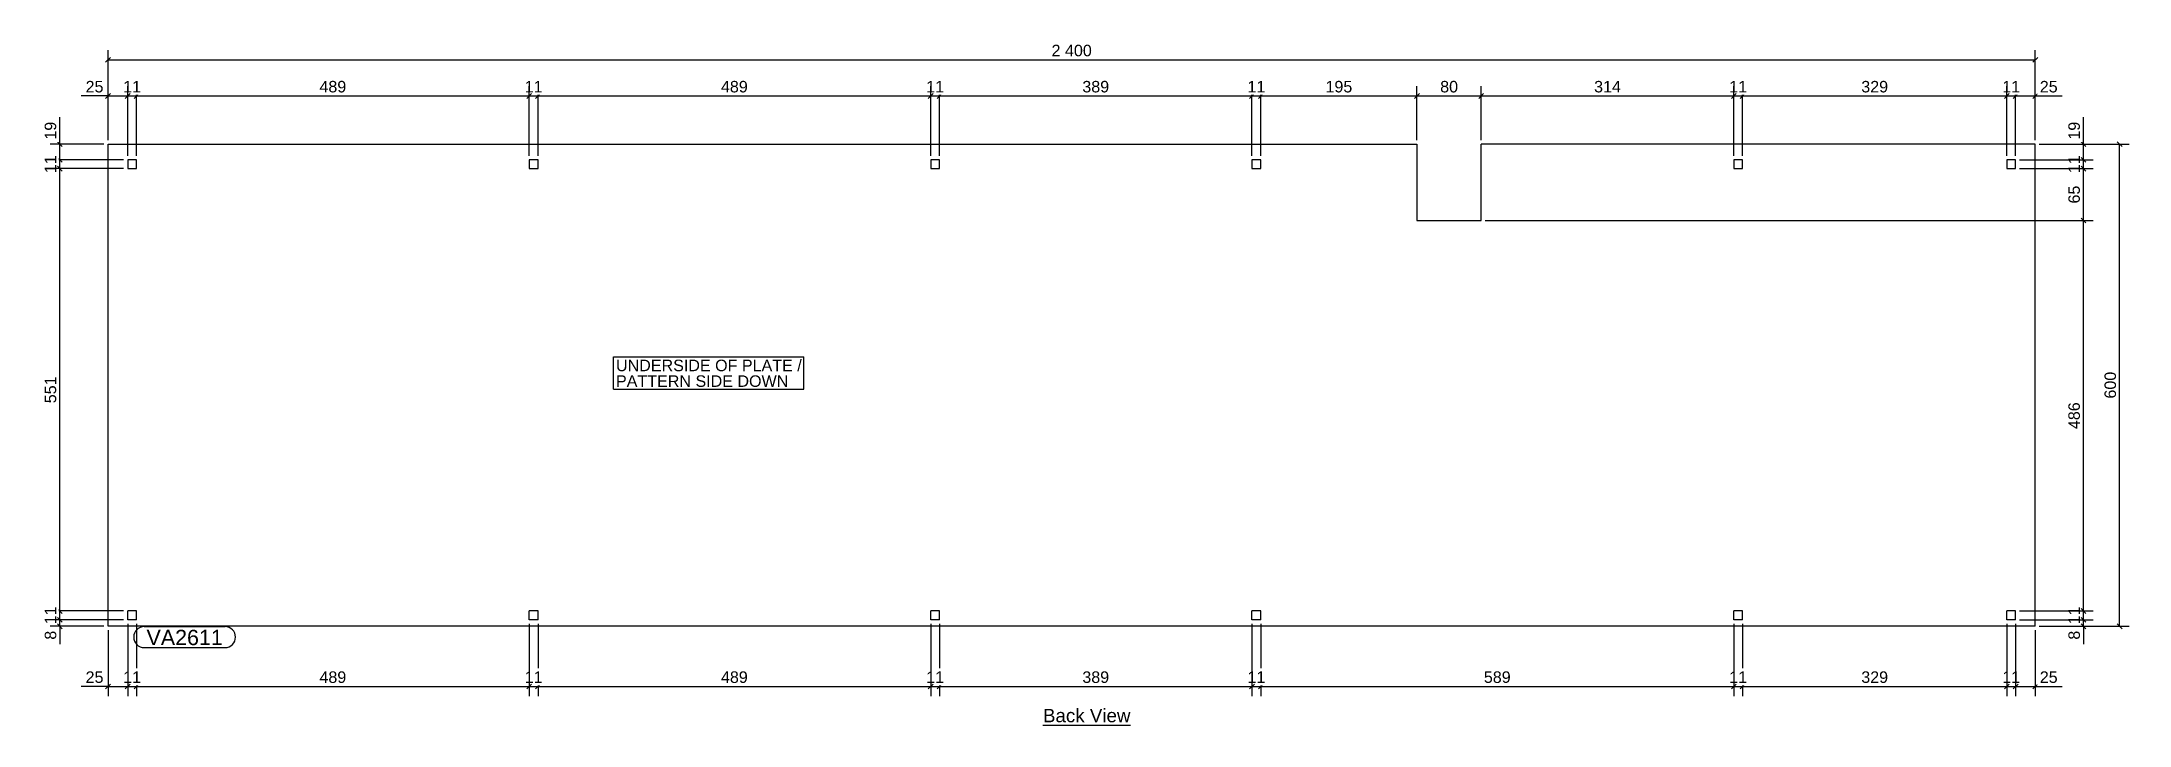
# Model space of a CAD drawing. Header units: millimetres. Extents: x 12 to 2612, y 22 to 873.
import ezdxf

# ---------------------------------------------------------------- set-up
doc = ezdxf.new("R2010")
doc.units = ezdxf.units.MM
doc.styles.add('Arial', font='ARIAL.TTF', dxfattribs={"height": 0.2})

# ---------------------------------------------------------------- blocks, each defined once
blk = doc.blocks.new('Unknown-35597312-11 - 7434')
at = {"color": 6, "linetype": 'Continuous'}
blk.add_line((1258.8, 22.5), (1367.7, 22.5), dxfattribs=at)
at = {"color": 0, "linetype": 'Continuous'}
blk.add_wipeout([(1367.7, 26.2), (1367.7, 43.8), (1258.8, 43.8), (1258.8, 26.2)], dxfattribs=at)
at = {"color": 6, "linetype": 'Continuous', "style": 'Arial'}
blk.add_text('Back View', height=16.71, dxfattribs=at).set_placement((1258.8, 26.2))
blk = doc.blocks.new('Part-35597312-7469 - 7434')
at = {"color": 30, "linetype": 'Continuous'}
for p, q in [((94.5, 145.8), (94.5, 745.8)), ((94.5, 745.8), (1724.5, 745.8)), ((1724.5, 745.8), (1724.5, 650.8)), ((2494.5, 745.8), (1804.5, 745.8)), ((1804.5, 650.8), (1804.5, 745.8)), ((2494.5, 145.8), (2494.5, 745.8)), ((130, 726.3), (119, 726.3)), ((119, 726.3), (119, 715.3)), ((119, 715.3), (130, 715.3)), ((130, 715.3), (130, 726.3)), ((630, 726.3), (619, 726.3)), ((619, 726.3), (619, 715.3)), ((619, 715.3), (630, 715.3)), ((630, 715.3), (630, 726.3)), ((1130, 726.3), (1119, 726.3)), ((1119, 726.3), (1119, 715.3)), ((1119, 715.3), (1130, 715.3)), ((1130, 715.3), (1130, 726.3)), ((1530, 726.3), (1519, 726.3)), ((1519, 726.3), (1519, 715.3)), ((1519, 715.3), (1530, 715.3)), ((1530, 715.3), (1530, 726.3)), ((2130, 726.3), (2119, 726.3)), ((2119, 726.3), (2119, 715.3)), ((2119, 715.3), (2130, 715.3)), ((2130, 715.3), (2130, 726.3)), ((2470, 726.3), (2459, 726.3)), ((2459, 726.3), (2459, 715.3)), ((2459, 715.3), (2470, 715.3)), ((2470, 715.3), (2470, 726.3)), ((1724.5, 650.8), (1804.5, 650.8)), ((119, 153.8), (119, 164.8)), ((130, 164.8), (119, 164.8)), ((130, 153.8), (130, 164.8)), ((619, 153.8), (619, 164.8)), ((630, 164.8), (619, 164.8)), ((630, 153.8), (630, 164.8)), ((1119, 153.8), (1119, 164.8)), ((1130, 164.8), (1119, 164.8)), ((1130, 153.8), (1130, 164.8)), ((1519, 153.8), (1519, 164.8)), ((1530, 164.8), (1519, 164.8)), ((1530, 153.8), (1530, 164.8)), ((2119, 153.8), (2119, 164.8)), ((2130, 164.8), (2119, 164.8)), ((2130, 153.8), (2130, 164.8)), ((2459, 153.8), (2459, 164.8)), ((2470, 164.8), (2459, 164.8)), ((2470, 153.8), (2470, 164.8)), ((2494.5, 145.8), (94.5, 145.8)), ((130, 153.8), (119, 153.8)), ((630, 153.8), (619, 153.8)), ((1130, 153.8), (1119, 153.8)), ((1530, 153.8), (1519, 153.8)), ((2130, 153.8), (2119, 153.8)), ((2470, 153.8), (2459, 153.8))]:
    blk.add_line(p, q, dxfattribs=at)
blk = doc.blocks.new('StraightDimension-35597312-7624 - 7434')
at = {"color": 7, "linetype": 'Continuous'}
for p, q in [((2459, 148.8), (2459, 58.8)), ((2470, 148.8), (2470, 58.8)), ((2456, 67.7), (2462, 73.8)), ((2459, 70.8), (2470, 70.8)), ((2473, 73.8), (2467, 67.7))]:
    blk.add_line(p, q, dxfattribs=at)
at = {"color": 0}
blk.add_wipeout([(2478.6, 72.3), (2478.6, 93.2), (2450.4, 93.2), (2450.4, 72.3)], dxfattribs=at)
at = {"color": 96, "style": 'Arial'}
blk.add_text('11', height=14.33, dxfattribs=at).set_placement((2453.4, 75.2))
blk = doc.blocks.new('StraightDimension-35597312-7473 - 7434')
at = {"color": 7, "linetype": 'Continuous'}
for p, q in [((2467, 802.7), (2473, 808.8)), ((2470, 731.3), (2470, 817.8)), ((2497.5, 808.8), (2491.5, 802.7)), ((2494.5, 750.8), (2494.5, 817.8)), ((2470, 805.8), (2494.5, 805.8))]:
    blk.add_line(p, q, dxfattribs=at)
at = {"color": 0}
blk.add_wipeout([(2525.4, 807.2), (2525.4, 828.3), (2497.1, 828.3), (2497.1, 807.2)], dxfattribs=at)
at = {"color": 7, "linetype": 'Continuous'}
blk.add_line((2494.5, 805.8), (2528, 805.8), dxfattribs=at)
blk.add_line((2494.5, 805.8), (2528, 805.8), dxfattribs=at)
at = {"color": 96, "style": 'Arial'}
blk.add_text('25', height=14.33, dxfattribs=at).set_placement((2500.1, 810.2))
blk = doc.blocks.new('StraightDimension-35597312-7481 - 7434')
at = {"color": 7, "linetype": 'Continuous'}
for p, q in [((1133, 808.8), (1127, 802.7)), ((1130, 731.3), (1130, 817.8)), ((1516, 802.7), (1522, 808.8)), ((1519, 731.3), (1519, 817.8)), ((1130, 805.8), (1519, 805.8))]:
    blk.add_line(p, q, dxfattribs=at)
at = {"color": 0}
blk.add_wipeout([(1344.2, 807.2), (1344.2, 828.2), (1304.8, 828.2), (1304.8, 807.2)], dxfattribs=at)
at = {"color": 96, "style": 'Arial'}
blk.add_text('389', height=14.33, dxfattribs=at).set_placement((1307.8, 810.2))
blk = doc.blocks.new('StraightDimension-35597312-7474 - 7434')
at = {"color": 7, "linetype": 'Continuous'}
for p, q in [((2456, 802.7), (2462, 808.8)), ((2459, 731.3), (2459, 817.8)), ((2473, 808.8), (2467, 802.7)), ((2470, 731.3), (2470, 817.8)), ((2459, 805.8), (2470, 805.8))]:
    blk.add_line(p, q, dxfattribs=at)
at = {"color": 0}
blk.add_wipeout([(2478.6, 807.2), (2478.6, 828.3), (2450.4, 828.3), (2450.4, 807.2)], dxfattribs=at)
at = {"color": 96, "style": 'Arial'}
blk.add_text('11', height=14.33, dxfattribs=at).set_placement((2453.4, 810.2))
blk = doc.blocks.new('StraightDimension-35597312-7475 - 7434')
at = {"color": 7, "linetype": 'Continuous'}
for p, q in [((2133, 808.8), (2127, 802.7)), ((2130, 731.3), (2130, 817.8)), ((2456, 802.7), (2462, 808.8)), ((2459, 731.3), (2459, 817.8)), ((2130, 805.8), (2459, 805.8))]:
    blk.add_line(p, q, dxfattribs=at)
at = {"color": 0}
blk.add_wipeout([(2314.2, 807.2), (2314.2, 828.2), (2274.8, 828.2), (2274.8, 807.2)], dxfattribs=at)
at = {"color": 96, "style": 'Arial'}
blk.add_text('329', height=14.33, dxfattribs=at).set_placement((2277.8, 810.2))
blk = doc.blocks.new('StraightDimension-35597312-7685 - 7434')
at = {"color": 7, "linetype": 'Continuous'}
for p, q in [((2475, 164.7), (2566.5, 164.7)), ((2551.5, 167.8), (2557.5, 161.7)), ((2557.5, 150.7), (2551.5, 156.8)), ((2554.5, 153.8), (2554.5, 164.7)), ((2475, 153.8), (2566.5, 153.8))]:
    blk.add_line(p, q, dxfattribs=at)
at = {"color": 0}
blk.add_wipeout([(2553, 173.4), (2532, 173.4), (2532, 145.1), (2553, 145.1)], dxfattribs=at)
at = {"color": 96, "style": 'Arial'}
blk.add_text('11', height=14.33, rotation=90.0002, dxfattribs=at).set_placement((2550, 148.1))
blk = doc.blocks.new('StraightDimension-35597312-7476 - 7434')
at = {"color": 7, "linetype": 'Continuous'}
for p, q in [((2116, 802.7), (2122, 808.8)), ((2119, 731.3), (2119, 817.8)), ((2133, 808.8), (2127, 802.7)), ((2130, 731.3), (2130, 817.8)), ((2119, 805.8), (2130, 805.8))]:
    blk.add_line(p, q, dxfattribs=at)
at = {"color": 0}
blk.add_wipeout([(2138.6, 807.2), (2138.6, 828.3), (2110.4, 828.3), (2110.4, 807.2)], dxfattribs=at)
at = {"color": 96, "style": 'Arial'}
blk.add_text('11', height=14.33, dxfattribs=at).set_placement((2113.4, 810.2))
blk = doc.blocks.new('StraightDimension-35597312-7477 - 7434')
at = {"color": 7, "linetype": 'Continuous'}
for p, q in [((1807.5, 808.8), (1801.5, 802.7)), ((1804.5, 750.8), (1804.5, 817.8)), ((2116, 802.7), (2122, 808.8)), ((2119, 731.3), (2119, 817.8)), ((1804.5, 805.8), (2119, 805.8))]:
    blk.add_line(p, q, dxfattribs=at)
at = {"color": 0}
blk.add_wipeout([(1981.4, 807.2), (1981.4, 828.3), (1942.1, 828.3), (1942.1, 807.2)], dxfattribs=at)
at = {"color": 96, "style": 'Arial'}
blk.add_text('314', height=14.33, dxfattribs=at).set_placement((1945.1, 810.2))
blk = doc.blocks.new('StraightDimension-35597312-7723 - 7434')
at = {"color": 7, "linetype": 'Continuous'}
for p, q in [((89.5, 745.8), (22.5, 745.8)), ((31.5, 748.8), (37.5, 742.7)), ((37.5, 723.3), (31.5, 729.3)), ((34.5, 726.3), (34.5, 745.8)), ((114, 726.3), (22.5, 726.3))]:
    blk.add_line(p, q, dxfattribs=at)
at = {"color": 0}
blk.add_wipeout([(33, 776.6), (12, 776.6), (12, 748.4), (33, 748.4)], dxfattribs=at)
at = {"color": 7, "linetype": 'Continuous'}
blk.add_line((34.5, 745.8), (34.5, 779.2), dxfattribs=at)
blk.add_line((34.5, 745.8), (34.5, 779.2), dxfattribs=at)
at = {"color": 96, "style": 'Arial'}
blk.add_text('19', height=14.33, rotation=90.0002, dxfattribs=at).set_placement((30, 751.4))
blk = doc.blocks.new('StraightDimension-35597312-7478 - 7434')
at = {"color": 7, "linetype": 'Continuous'}
for p, q in [((1727.5, 808.8), (1721.5, 802.7)), ((1724.5, 750.8), (1724.5, 817.8)), ((1801.5, 802.7), (1807.5, 808.8)), ((1804.5, 750.8), (1804.5, 817.8)), ((1724.5, 805.8), (1804.5, 805.8))]:
    blk.add_line(p, q, dxfattribs=at)
at = {"color": 0}
blk.add_wipeout([(1778.6, 807.2), (1778.6, 828.3), (1750.4, 828.3), (1750.4, 807.2)], dxfattribs=at)
at = {"color": 96, "style": 'Arial'}
blk.add_text('80', height=14.33, dxfattribs=at).set_placement((1753.4, 810.2))
blk = doc.blocks.new('StraightDimension-35597312-7479 - 7434')
at = {"color": 7, "linetype": 'Continuous'}
for p, q in [((1533, 808.8), (1527, 802.7)), ((1530, 731.3), (1530, 817.8)), ((1721.5, 802.7), (1727.5, 808.8)), ((1724.5, 750.8), (1724.5, 817.8)), ((1530, 805.8), (1724.5, 805.8))]:
    blk.add_line(p, q, dxfattribs=at)
at = {"color": 0}
blk.add_wipeout([(1646.9, 807.2), (1646.9, 828.3), (1607.6, 828.3), (1607.6, 807.2)], dxfattribs=at)
at = {"color": 96, "style": 'Arial'}
blk.add_text('195', height=14.33, dxfattribs=at).set_placement((1610.6, 810.2))
blk = doc.blocks.new('StraightDimension-35597312-7480 - 7434')
at = {"color": 7, "linetype": 'Continuous'}
for p, q in [((1516, 802.7), (1522, 808.8)), ((1519, 731.3), (1519, 817.8)), ((1533, 808.8), (1527, 802.7)), ((1530, 731.3), (1530, 817.8)), ((1519, 805.8), (1530, 805.8))]:
    blk.add_line(p, q, dxfattribs=at)
at = {"color": 0}
blk.add_wipeout([(1538.6, 807.2), (1538.6, 828.3), (1510.4, 828.3), (1510.4, 807.2)], dxfattribs=at)
at = {"color": 96, "style": 'Arial'}
blk.add_text('11', height=14.33, dxfattribs=at).set_placement((1513.4, 810.2))
blk = doc.blocks.new('StraightDimension-35597312-7482 - 7434')
at = {"color": 7, "linetype": 'Continuous'}
for p, q in [((1116, 802.7), (1122, 808.8)), ((1119, 731.3), (1119, 817.8)), ((1133, 808.8), (1127, 802.7)), ((1130, 731.3), (1130, 817.8)), ((1119, 805.8), (1130, 805.8))]:
    blk.add_line(p, q, dxfattribs=at)
at = {"color": 0}
blk.add_wipeout([(1138.6, 807.2), (1138.6, 828.3), (1110.4, 828.3), (1110.4, 807.2)], dxfattribs=at)
at = {"color": 96, "style": 'Arial'}
blk.add_text('11', height=14.33, dxfattribs=at).set_placement((1113.4, 810.2))
blk = doc.blocks.new('StraightDimension-35597312-7686 - 7434')
at = {"color": 7, "linetype": 'Continuous'}
for p, q in [((2551.5, 156.8), (2557.5, 150.7)), ((2475, 153.8), (2566.5, 153.8)), ((2499.5, 145.8), (2566.5, 145.8)), ((2557.5, 142.7), (2551.5, 148.8)), ((2554.5, 145.8), (2554.5, 153.8))]:
    blk.add_line(p, q, dxfattribs=at)
at = {"color": 0}
blk.add_wipeout([(2553, 143.1), (2532, 143.1), (2532, 126), (2553, 126)], dxfattribs=at)
at = {"color": 7, "linetype": 'Continuous'}
blk.add_line((2554.5, 145.8), (2554.5, 123.4), dxfattribs=at)
blk.add_line((2554.5, 145.8), (2554.5, 123.4), dxfattribs=at)
at = {"color": 96, "style": 'Arial'}
blk.add_text('8', height=14.3, rotation=90.0002, dxfattribs=at).set_placement((2550, 129))
blk = doc.blocks.new('StraightDimension-35597312-7483 - 7434')
at = {"color": 7, "linetype": 'Continuous'}
for p, q in [((633, 808.8), (627, 802.7)), ((630, 731.3), (630, 817.8)), ((1116, 802.7), (1122, 808.8)), ((1119, 731.3), (1119, 817.8)), ((630, 805.8), (1119, 805.8))]:
    blk.add_line(p, q, dxfattribs=at)
at = {"color": 0}
blk.add_wipeout([(894.2, 807.2), (894.2, 828.2), (854.8, 828.2), (854.8, 807.2)], dxfattribs=at)
at = {"color": 96, "style": 'Arial'}
blk.add_text('489', height=14.33, dxfattribs=at).set_placement((857.8, 810.2))
blk = doc.blocks.new('StraightDimension-35597312-7676 - 7434')
at = {"color": 7, "linetype": 'Continuous'}
for p, q in [((94.5, 750.8), (94.5, 862.8)), ((2494.5, 750.8), (2494.5, 862.8)), ((97.5, 853.8), (91.5, 847.7)), ((94.5, 850.8), (2494.5, 850.8)), ((2491.5, 847.7), (2497.5, 853.8))]:
    blk.add_line(p, q, dxfattribs=at)
at = {"color": 0}
blk.add_wipeout([(1322.5, 852.2), (1322.5, 873.3), (1266.5, 873.3), (1266.5, 852.2)], dxfattribs=at)
at = {"color": 96, "style": 'Arial'}
blk.add_text('2 400', height=14.33, dxfattribs=at).set_placement((1269.5, 855.2))
blk = doc.blocks.new('StraightDimension-35597312-7484 - 7434')
at = {"color": 7, "linetype": 'Continuous'}
for p, q in [((616, 802.7), (622, 808.8)), ((619, 731.3), (619, 817.8)), ((633, 808.8), (627, 802.7)), ((630, 731.3), (630, 817.8)), ((619, 805.8), (630, 805.8))]:
    blk.add_line(p, q, dxfattribs=at)
at = {"color": 0}
blk.add_wipeout([(638.6, 807.2), (638.6, 828.3), (610.4, 828.3), (610.4, 807.2)], dxfattribs=at)
at = {"color": 96, "style": 'Arial'}
blk.add_text('11', height=14.33, dxfattribs=at).set_placement((613.4, 810.2))
blk = doc.blocks.new('StraightDimension-35597312-7724 - 7434')
at = {"color": 7, "linetype": 'Continuous'}
for p, q in [((31.5, 729.3), (37.5, 723.3)), ((114, 726.3), (22.5, 726.3)), ((114, 715.3), (22.5, 715.3)), ((37.5, 712.3), (31.5, 718.3)), ((34.5, 715.3), (34.5, 726.3))]:
    blk.add_line(p, q, dxfattribs=at)
at = {"color": 0}
blk.add_wipeout([(33, 734.9), (12, 734.9), (12, 706.6), (33, 706.6)], dxfattribs=at)
at = {"color": 96, "style": 'Arial'}
blk.add_text('11', height=14.33, rotation=90.0002, dxfattribs=at).set_placement((30, 709.6))
blk = doc.blocks.new('StraightDimension-35597312-7485 - 7434')
at = {"color": 7, "linetype": 'Continuous'}
for p, q in [((133, 808.8), (127, 802.7)), ((130, 731.3), (130, 817.8)), ((616, 802.7), (622, 808.8)), ((619, 731.3), (619, 817.8)), ((130, 805.8), (619, 805.8))]:
    blk.add_line(p, q, dxfattribs=at)
at = {"color": 0}
blk.add_wipeout([(394.2, 807.2), (394.2, 828.2), (354.8, 828.2), (354.8, 807.2)], dxfattribs=at)
at = {"color": 96, "style": 'Arial'}
blk.add_text('489', height=14.33, dxfattribs=at).set_placement((357.8, 810.2))
blk = doc.blocks.new('StraightDimension-35597312-7486 - 7434')
at = {"color": 7, "linetype": 'Continuous'}
for p, q in [((116, 802.7), (122, 808.8)), ((119, 731.3), (119, 817.8)), ((133, 808.8), (127, 802.7)), ((130, 731.3), (130, 817.8)), ((119, 805.8), (130, 805.8))]:
    blk.add_line(p, q, dxfattribs=at)
at = {"color": 0}
blk.add_wipeout([(138.6, 807.2), (138.6, 828.3), (110.4, 828.3), (110.4, 807.2)], dxfattribs=at)
at = {"color": 96, "style": 'Arial'}
blk.add_text('11', height=14.33, dxfattribs=at).set_placement((113.4, 810.2))
blk = doc.blocks.new('StraightDimension-35597312-7487 - 7434')
at = {"color": 7, "linetype": 'Continuous'}
for p, q in [((91.5, 802.7), (97.5, 808.8)), ((94.5, 750.8), (94.5, 817.8)), ((122, 808.8), (116, 802.7)), ((119, 731.3), (119, 817.8)), ((94.5, 805.8), (119, 805.8))]:
    blk.add_line(p, q, dxfattribs=at)
at = {"color": 0}
blk.add_wipeout([(91.9, 807.2), (91.9, 828.2), (63.6, 828.2), (63.6, 807.2)], dxfattribs=at)
at = {"color": 7, "linetype": 'Continuous'}
blk.add_line((94.5, 805.8), (61, 805.8), dxfattribs=at)
blk.add_line((94.5, 805.8), (61, 805.8), dxfattribs=at)
at = {"color": 96, "style": 'Arial'}
blk.add_text('25', height=14.33, dxfattribs=at).set_placement((66.6, 810.2))
blk = doc.blocks.new('StraightDimension-35597312-7682 - 7434')
at = {"color": 7, "linetype": 'Continuous'}
for p, q in [((2551.5, 729.3), (2557.5, 723.3)), ((2475, 726.3), (2566.5, 726.3)), ((2475, 715.3), (2566.5, 715.3)), ((2557.5, 712.3), (2551.5, 718.3)), ((2554.5, 715.3), (2554.5, 726.3))]:
    blk.add_line(p, q, dxfattribs=at)
at = {"color": 0}
blk.add_wipeout([(2553, 734.9), (2532, 734.9), (2532, 706.6), (2553, 706.6)], dxfattribs=at)
at = {"color": 96, "style": 'Arial'}
blk.add_text('11', height=14.33, rotation=90.0002, dxfattribs=at).set_placement((2550, 709.6))
blk = doc.blocks.new('StraightDimension-35597312-7623 - 7434')
at = {"color": 7, "linetype": 'Continuous'}
for p, q in [((2470, 148.8), (2470, 58.8)), ((2494.5, 140.8), (2494.5, 58.8)), ((2467, 67.7), (2473, 73.8)), ((2470, 70.8), (2494.5, 70.8)), ((2497.5, 73.8), (2491.5, 67.7))]:
    blk.add_line(p, q, dxfattribs=at)
at = {"color": 0}
blk.add_wipeout([(2525.4, 72.3), (2525.4, 93.2), (2497.1, 93.2), (2497.1, 72.3)], dxfattribs=at)
at = {"color": 7, "linetype": 'Continuous'}
blk.add_line((2494.5, 70.8), (2528, 70.8), dxfattribs=at)
blk.add_line((2494.5, 70.8), (2528, 70.8), dxfattribs=at)
at = {"color": 96, "style": 'Arial'}
blk.add_text('25', height=14.33, dxfattribs=at).set_placement((2500.1, 75.2))
blk = doc.blocks.new('StraightDimension-35597312-7625 - 7434')
at = {"color": 7, "linetype": 'Continuous'}
for p, q in [((2130, 148.8), (2130, 58.8)), ((2459, 148.8), (2459, 58.8)), ((2133, 73.8), (2127, 67.7)), ((2130, 70.8), (2459, 70.8)), ((2456, 67.7), (2462, 73.8))]:
    blk.add_line(p, q, dxfattribs=at)
at = {"color": 0}
blk.add_wipeout([(2314.2, 72.3), (2314.2, 93.2), (2274.8, 93.2), (2274.8, 72.3)], dxfattribs=at)
at = {"color": 96, "style": 'Arial'}
blk.add_text('329', height=14.33, dxfattribs=at).set_placement((2277.8, 75.2))
blk = doc.blocks.new('StraightDimension-35597312-7626 - 7434')
at = {"color": 7, "linetype": 'Continuous'}
for p, q in [((2119, 148.8), (2119, 58.8)), ((2130, 148.8), (2130, 58.8)), ((2116, 67.7), (2122, 73.8)), ((2119, 70.8), (2130, 70.8)), ((2133, 73.8), (2127, 67.7))]:
    blk.add_line(p, q, dxfattribs=at)
at = {"color": 0}
blk.add_wipeout([(2138.6, 72.3), (2138.6, 93.2), (2110.4, 93.2), (2110.4, 72.3)], dxfattribs=at)
at = {"color": 96, "style": 'Arial'}
blk.add_text('11', height=14.33, dxfattribs=at).set_placement((2113.4, 75.2))
blk = doc.blocks.new('StraightDimension-35597312-7627 - 7434')
at = {"color": 7, "linetype": 'Continuous'}
for p, q in [((1530, 148.8), (1530, 58.8)), ((2119, 148.8), (2119, 58.8)), ((1533, 73.8), (1527, 67.7)), ((1530, 70.8), (2119, 70.8)), ((2116, 67.7), (2122, 73.8))]:
    blk.add_line(p, q, dxfattribs=at)
at = {"color": 0}
blk.add_wipeout([(1844.2, 72.3), (1844.2, 93.2), (1804.8, 93.2), (1804.8, 72.3)], dxfattribs=at)
at = {"color": 96, "style": 'Arial'}
blk.add_text('589', height=14.33, dxfattribs=at).set_placement((1807.8, 75.2))
blk = doc.blocks.new('StraightDimension-35597312-7628 - 7434')
at = {"color": 7, "linetype": 'Continuous'}
for p, q in [((1519, 148.8), (1519, 58.8)), ((1530, 148.8), (1530, 58.8)), ((1516, 67.7), (1522, 73.8)), ((1519, 70.8), (1530, 70.8)), ((1533, 73.8), (1527, 67.7))]:
    blk.add_line(p, q, dxfattribs=at)
at = {"color": 0}
blk.add_wipeout([(1538.6, 72.3), (1538.6, 93.2), (1510.4, 93.2), (1510.4, 72.3)], dxfattribs=at)
at = {"color": 96, "style": 'Arial'}
blk.add_text('11', height=14.33, dxfattribs=at).set_placement((1513.4, 75.2))
blk = doc.blocks.new('StraightDimension-35597312-7629 - 7434')
at = {"color": 7, "linetype": 'Continuous'}
for p, q in [((1130, 148.8), (1130, 58.8)), ((1519, 148.8), (1519, 58.8)), ((1133, 73.8), (1127, 67.7)), ((1130, 70.8), (1519, 70.8)), ((1516, 67.7), (1522, 73.8))]:
    blk.add_line(p, q, dxfattribs=at)
at = {"color": 0}
blk.add_wipeout([(1344.2, 72.3), (1344.2, 93.2), (1304.8, 93.2), (1304.8, 72.3)], dxfattribs=at)
at = {"color": 96, "style": 'Arial'}
blk.add_text('389', height=14.33, dxfattribs=at).set_placement((1307.8, 75.2))
blk = doc.blocks.new('StraightDimension-35597312-7683 - 7434')
at = {"color": 7, "linetype": 'Continuous'}
for p, q in [((2475, 715.3), (2566.5, 715.3)), ((2557.5, 712.3), (2551.5, 718.3)), ((2554.5, 650.8), (2554.5, 715.3)), ((1809.5, 650.8), (2566.5, 650.8)), ((2551.5, 653.8), (2557.5, 647.8))]:
    blk.add_line(p, q, dxfattribs=at)
at = {"color": 0}
blk.add_wipeout([(2553, 697.1), (2532, 697.1), (2532, 668.9), (2553, 668.9)], dxfattribs=at)
at = {"color": 96, "style": 'Arial'}
blk.add_text('65', height=14.33, rotation=90.0002, dxfattribs=at).set_placement((2550, 671.9))
blk = doc.blocks.new('StraightDimension-35597312-7630 - 7434')
at = {"color": 7, "linetype": 'Continuous'}
for p, q in [((1119, 148.8), (1119, 58.8)), ((1130, 148.8), (1130, 58.8)), ((1116, 67.7), (1122, 73.8)), ((1119, 70.8), (1130, 70.8)), ((1133, 73.8), (1127, 67.7))]:
    blk.add_line(p, q, dxfattribs=at)
at = {"color": 0}
blk.add_wipeout([(1138.6, 72.3), (1138.6, 93.2), (1110.4, 93.2), (1110.4, 72.3)], dxfattribs=at)
at = {"color": 96, "style": 'Arial'}
blk.add_text('11', height=14.33, dxfattribs=at).set_placement((1113.4, 75.2))
blk = doc.blocks.new('StraightDimension-35597312-7631 - 7434')
at = {"color": 7, "linetype": 'Continuous'}
for p, q in [((630, 148.8), (630, 58.8)), ((1119, 148.8), (1119, 58.8)), ((633, 73.8), (627, 67.7)), ((630, 70.8), (1119, 70.8)), ((1116, 67.7), (1122, 73.8))]:
    blk.add_line(p, q, dxfattribs=at)
at = {"color": 0}
blk.add_wipeout([(894.2, 72.3), (894.2, 93.2), (854.8, 93.2), (854.8, 72.3)], dxfattribs=at)
at = {"color": 96, "style": 'Arial'}
blk.add_text('489', height=14.33, dxfattribs=at).set_placement((857.8, 75.2))
blk = doc.blocks.new('StraightDimension-35597312-7632 - 7434')
at = {"color": 7, "linetype": 'Continuous'}
for p, q in [((619, 148.8), (619, 58.8)), ((630, 148.8), (630, 58.8)), ((616, 67.7), (622, 73.8)), ((619, 70.8), (630, 70.8)), ((633, 73.8), (627, 67.7))]:
    blk.add_line(p, q, dxfattribs=at)
at = {"color": 0}
blk.add_wipeout([(638.6, 72.3), (638.6, 93.2), (610.4, 93.2), (610.4, 72.3)], dxfattribs=at)
at = {"color": 96, "style": 'Arial'}
blk.add_text('11', height=14.33, dxfattribs=at).set_placement((613.4, 75.2))
blk = doc.blocks.new('StraightDimension-35597312-7633 - 7434')
at = {"color": 7, "linetype": 'Continuous'}
for p, q in [((130, 148.8), (130, 58.8)), ((619, 148.8), (619, 58.8)), ((133, 73.8), (127, 67.7)), ((130, 70.8), (619, 70.8)), ((616, 67.7), (622, 73.8))]:
    blk.add_line(p, q, dxfattribs=at)
at = {"color": 0}
blk.add_wipeout([(394.2, 72.3), (394.2, 93.2), (354.8, 93.2), (354.8, 72.3)], dxfattribs=at)
at = {"color": 96, "style": 'Arial'}
blk.add_text('489', height=14.33, dxfattribs=at).set_placement((357.8, 75.2))
blk = doc.blocks.new('StraightDimension-35597312-7634 - 7434')
at = {"color": 7, "linetype": 'Continuous'}
for p, q in [((119, 148.8), (119, 58.8)), ((130, 148.8), (130, 58.8)), ((116, 67.7), (122, 73.8)), ((119, 70.8), (130, 70.8)), ((133, 73.8), (127, 67.7))]:
    blk.add_line(p, q, dxfattribs=at)
at = {"color": 0}
blk.add_wipeout([(138.6, 72.3), (138.6, 93.2), (110.4, 93.2), (110.4, 72.3)], dxfattribs=at)
at = {"color": 96, "style": 'Arial'}
blk.add_text('11', height=14.33, dxfattribs=at).set_placement((113.4, 75.2))
blk = doc.blocks.new('StraightDimension-35597312-7635 - 7434')
at = {"color": 7, "linetype": 'Continuous'}
for p, q in [((94.5, 140.8), (94.5, 58.8)), ((119, 148.8), (119, 58.8)), ((91.5, 67.7), (97.5, 73.8)), ((94.5, 70.8), (119, 70.8)), ((122, 73.8), (116, 67.7))]:
    blk.add_line(p, q, dxfattribs=at)
at = {"color": 0}
blk.add_wipeout([(91.9, 72.3), (91.9, 93.2), (63.6, 93.2), (63.6, 72.3)], dxfattribs=at)
at = {"color": 7, "linetype": 'Continuous'}
blk.add_line((94.5, 70.8), (61, 70.8), dxfattribs=at)
blk.add_line((94.5, 70.8), (61, 70.8), dxfattribs=at)
at = {"color": 96, "style": 'Arial'}
blk.add_text('25', height=14.33, dxfattribs=at).set_placement((66.6, 75.2))
blk = doc.blocks.new('StraightDimension-35597312-7681 - 7434')
at = {"color": 7, "linetype": 'Continuous'}
for p, q in [((2499.5, 745.8), (2566.5, 745.8)), ((2551.5, 748.8), (2557.5, 742.7)), ((2557.5, 723.3), (2551.5, 729.3)), ((2554.5, 726.3), (2554.5, 745.8)), ((2475, 726.3), (2566.5, 726.3))]:
    blk.add_line(p, q, dxfattribs=at)
at = {"color": 0}
blk.add_wipeout([(2553, 776.6), (2532, 776.6), (2532, 748.4), (2553, 748.4)], dxfattribs=at)
at = {"color": 7, "linetype": 'Continuous'}
blk.add_line((2554.5, 745.8), (2554.5, 779.2), dxfattribs=at)
blk.add_line((2554.5, 745.8), (2554.5, 779.2), dxfattribs=at)
at = {"color": 96, "style": 'Arial'}
blk.add_text('19', height=14.33, rotation=90.0002, dxfattribs=at).set_placement((2550, 751.4))
blk = doc.blocks.new('StraightDimension-35597312-7684 - 7434')
at = {"color": 7, "linetype": 'Continuous'}
for p, q in [((1809.5, 650.8), (2566.5, 650.8)), ((2557.5, 647.8), (2551.5, 653.8)), ((2554.5, 164.7), (2554.5, 650.8)), ((2475, 164.7), (2566.5, 164.7)), ((2551.5, 167.8), (2557.5, 161.7))]:
    blk.add_line(p, q, dxfattribs=at)
at = {"color": 0}
blk.add_wipeout([(2553, 427.4), (2532, 427.4), (2532, 388.1), (2553, 388.1)], dxfattribs=at)
at = {"color": 96, "style": 'Arial'}
blk.add_text('486', height=14.33, rotation=90.0002, dxfattribs=at).set_placement((2550, 391.1))
blk = doc.blocks.new('StraightDimension-35597312-7725 - 7434')
at = {"color": 7, "linetype": 'Continuous'}
for p, q in [((114, 715.3), (22.5, 715.3)), ((37.5, 712.3), (31.5, 718.3)), ((34.5, 164.7), (34.5, 715.3)), ((114, 164.7), (22.5, 164.7)), ((31.5, 167.8), (37.5, 161.7))]:
    blk.add_line(p, q, dxfattribs=at)
at = {"color": 0}
blk.add_wipeout([(33, 459.7), (12, 459.7), (12, 420.3), (33, 420.3)], dxfattribs=at)
at = {"color": 96, "style": 'Arial'}
blk.add_text('551', height=14.33, rotation=90.0002, dxfattribs=at).set_placement((30, 423.3))
blk = doc.blocks.new('StraightDimension-35597312-7726 - 7434')
at = {"color": 7, "linetype": 'Continuous'}
for p, q in [((114, 164.7), (22.5, 164.7)), ((31.5, 167.8), (37.5, 161.7)), ((37.5, 150.7), (31.5, 156.8)), ((34.5, 153.8), (34.5, 164.7)), ((114, 153.8), (22.5, 153.8))]:
    blk.add_line(p, q, dxfattribs=at)
at = {"color": 0}
blk.add_wipeout([(33, 173.4), (12, 173.4), (12, 145.1), (33, 145.1)], dxfattribs=at)
at = {"color": 96, "style": 'Arial'}
blk.add_text('11', height=14.33, rotation=90.0002, dxfattribs=at).set_placement((30, 148.1))
blk = doc.blocks.new('StraightDimension-35597312-7727 - 7434')
at = {"color": 7, "linetype": 'Continuous'}
for p, q in [((31.5, 156.8), (37.5, 150.7)), ((114, 153.8), (22.5, 153.8)), ((89.5, 145.8), (22.5, 145.8)), ((37.5, 142.7), (31.5, 148.8)), ((34.5, 145.8), (34.5, 153.8))]:
    blk.add_line(p, q, dxfattribs=at)
at = {"color": 0}
blk.add_wipeout([(33, 143.1), (12, 143.1), (12, 126), (33, 126)], dxfattribs=at)
at = {"color": 7, "linetype": 'Continuous'}
blk.add_line((34.5, 145.8), (34.5, 123.4), dxfattribs=at)
blk.add_line((34.5, 145.8), (34.5, 123.4), dxfattribs=at)
at = {"color": 96, "style": 'Arial'}
blk.add_text('8', height=14.3, rotation=90.0002, dxfattribs=at).set_placement((30, 129))
blk = doc.blocks.new('StraightDimension-35597312-7760 - 7434')
at = {"color": 7, "linetype": 'Continuous'}
for p, q in [((2499.5, 745.8), (2611.5, 745.8)), ((2602.5, 742.7), (2596.5, 748.8)), ((2599.5, 145.8), (2599.5, 745.8)), ((2499.5, 145.8), (2611.5, 145.8)), ((2596.5, 148.8), (2602.5, 142.7))]:
    blk.add_line(p, q, dxfattribs=at)
at = {"color": 0}
blk.add_wipeout([(2598, 465.4), (2577, 465.4), (2577, 426.1), (2598, 426.1)], dxfattribs=at)
at = {"color": 96, "style": 'Arial'}
blk.add_text('600', height=14.33, rotation=90.0002, dxfattribs=at).set_placement((2595, 429.1))
blk = doc.blocks.new('Mark-35597312-7764 - 7434')
at = {"color": 0}
blk.add_wipeout([(237.3, 122.2), (237.3, 142.2), (142.5, 142.2), (142.5, 122.2)], dxfattribs=at)
blk.add_wipeout([(237.3, 122.2), (237.3, 142.2), (142.5, 142.2), (142.5, 122.2)], dxfattribs=at)
at = {"color": 7, "linetype": 'Continuous'}
for p, q in [((139.5, 145.2), (240.3, 145.2)), ((139.5, 119.2), (240.3, 119.2))]:
    blk.add_line(p, q, dxfattribs=at)
for centre, start, end in [((139.5, 132.2), 90, 270), ((240.3, 132.2), 270, 90)]:
    blk.add_arc(centre, 13, start, end, dxfattribs=at)
at = {"color": 96, "style": 'Arial'}
blk.add_text('VA2611', height=19.1, dxfattribs=at).set_placement((142.5, 122.2))
blk = doc.blocks.new('Text-35597312-9338 - 7434')
at = {"color": 0, "linetype": 'Continuous'}
blk.add_wipeout([(941.5, 443.7), (941.5, 458.7), (727.1, 458.7), (727.1, 443.7)], dxfattribs=at)
at = {"color": 7, "linetype": 'Continuous'}
blk.add_line((724.1, 440.7), (961.2, 440.7), dxfattribs=at)
at = {"color": 0, "linetype": 'Continuous'}
blk.add_wipeout([(958.2, 463.2), (958.2, 478.2), (727.1, 478.2), (727.1, 463.2)], dxfattribs=at)
at = {"color": 7, "linetype": 'Continuous'}
for p, q in [((724.1, 481.2), (961.2, 481.2)), ((724.1, 440.7), (724.1, 481.2)), ((961.2, 440.7), (961.2, 481.2))]:
    blk.add_line(p, q, dxfattribs=at)
at = {"color": 96, "linetype": 'Continuous', "style": 'Arial'}
for s, p in [('UNDERSIDE OF PLATE /', (727.1, 463.2)), ('PATTERN SIDE DOWN', (727.1, 443.7))]:
    blk.add_text(s, height=14.326, dxfattribs=at).set_placement(p)

msp = doc.modelspace()

# ---------------------------------------------------------------- block references
for name in ['Part-35597312-7469 - 7434', 'Unknown-35597312-11 - 7434']:
    msp.add_blockref(name, (0, 0))

# ---------------------------------------------------------------- next in the draw order: block references
for name in ['StraightDimension-35597312-7481 - 7434', 'StraightDimension-35597312-7473 - 7434', 'StraightDimension-35597312-7723 - 7434', 'Text-35597312-9338 - 7434', 'StraightDimension-35597312-7624 - 7434']:
    msp.add_blockref(name, (0, 0))

# ---------------------------------------------------------------- next in the draw order: block references
for name in ['StraightDimension-35597312-7482 - 7434', 'StraightDimension-35597312-7474 - 7434', 'StraightDimension-35597312-7724 - 7434', 'StraightDimension-35597312-7685 - 7434']:
    msp.add_blockref(name, (0, 0))

# ---------------------------------------------------------------- next in the draw order: block references
for name in ['StraightDimension-35597312-7483 - 7434', 'StraightDimension-35597312-7475 - 7434', 'StraightDimension-35597312-7682 - 7434', 'StraightDimension-35597312-7725 - 7434', 'StraightDimension-35597312-7686 - 7434']:
    msp.add_blockref(name, (0, 0))

# ---------------------------------------------------------------- next in the draw order: block references
for name in ['StraightDimension-35597312-7476 - 7434', 'StraightDimension-35597312-7683 - 7434', 'StraightDimension-35597312-7623 - 7434']:
    msp.add_blockref(name, (0, 0))

# ---------------------------------------------------------------- next in the draw order: block references
for name in ['StraightDimension-35597312-7477 - 7434', 'StraightDimension-35597312-7684 - 7434', 'StraightDimension-35597312-7625 - 7434']:
    msp.add_blockref(name, (0, 0))

# ---------------------------------------------------------------- next in the draw order: block references
for name in ['StraightDimension-35597312-7478 - 7434', 'StraightDimension-35597312-7626 - 7434']:
    msp.add_blockref(name, (0, 0))

# ---------------------------------------------------------------- next in the draw order: block references
for name in ['StraightDimension-35597312-7479 - 7434', 'StraightDimension-35597312-7627 - 7434']:
    msp.add_blockref(name, (0, 0))

# ---------------------------------------------------------------- next in the draw order: block references
for name in ['StraightDimension-35597312-7480 - 7434', 'StraightDimension-35597312-7628 - 7434']:
    msp.add_blockref(name, (0, 0))

# ---------------------------------------------------------------- next in the draw order: block references
for name in ['StraightDimension-35597312-7676 - 7434', 'StraightDimension-35597312-7629 - 7434']:
    msp.add_blockref(name, (0, 0))

# ---------------------------------------------------------------- next in the draw order: block references
for name in ['StraightDimension-35597312-7484 - 7434', 'StraightDimension-35597312-7681 - 7434', 'StraightDimension-35597312-7630 - 7434']:
    msp.add_blockref(name, (0, 0))

# ---------------------------------------------------------------- next in the draw order: block references
for name in ['StraightDimension-35597312-7485 - 7434', 'StraightDimension-35597312-7760 - 7434', 'StraightDimension-35597312-7631 - 7434']:
    msp.add_blockref(name, (0, 0))

# ---------------------------------------------------------------- next in the draw order: block references
for name in ['StraightDimension-35597312-7486 - 7434', 'StraightDimension-35597312-7632 - 7434']:
    msp.add_blockref(name, (0, 0))

# ---------------------------------------------------------------- next in the draw order: block references
for name in ['StraightDimension-35597312-7487 - 7434', 'StraightDimension-35597312-7633 - 7434']:
    msp.add_blockref(name, (0, 0))

# ---------------------------------------------------------------- next in the draw order: block references
msp.add_blockref('StraightDimension-35597312-7634 - 7434', (0, 0))

# ---------------------------------------------------------------- next in the draw order: block references
msp.add_blockref('StraightDimension-35597312-7635 - 7434', (0, 0))

# ---------------------------------------------------------------- next in the draw order: block references
msp.add_blockref('StraightDimension-35597312-7726 - 7434', (0, 0))

# ---------------------------------------------------------------- next in the draw order: block references
msp.add_blockref('StraightDimension-35597312-7727 - 7434', (0, 0))

# ---------------------------------------------------------------- next in the draw order: block references
msp.add_blockref('Mark-35597312-7764 - 7434', (0, 0))

doc.saveas('drawing.dxf')
